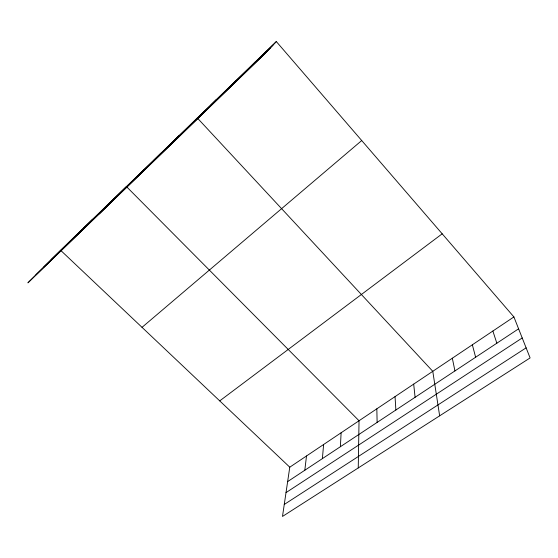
<?xml version="1.0" encoding="UTF-8"?>
<svg xmlns="http://www.w3.org/2000/svg" width="558" height="558" viewBox="0 0 558 558"><rect width="100%" height="100%" fill="white"/><g stroke="black" fill="none" stroke-linecap="round" stroke-linejoin="round"><path stroke-width="0.84" d="M358.25 467.939L359.038 420.753L126.429 186.588L99.24 213.881M340.38 446.721L341.119 432.764M322.385 458.627L323.612 444.496M304.808 470.255L306.502 455.97M513.904 316.93L289.776 467.185L282.488 516.443L530.1 357.922L513.904 316.93L276.315 41.557L60.606 250.277L27.9 282.857L264.75 53.875L276.315 41.557M251.728 65.67L255.738 61.471M231.061 85.66L235.727 80.833M210.987 105.078L216.26 99.666M176.991 138.719L197.323 117.989L432.778 371.314L439.648 415.836M172.485 142.325L178.895 135.824M154.022 160.181L160.948 153.192M136.054 177.563L143.462 170.106M101.019 211.461L109.333 203.133M83.937 227.985L92.67 219.252M67.302 244.069L76.432 234.96M51.099 259.749L273.001 45.086M43.803 267.017L270.428 47.828M35.921 274.864L267.631 50.806M142.025 327.337L361.717 140.539M219.726 400.881L442.194 233.816M287.642 481.61L518.598 328.815M286.01 492.63L522.211 337.96M284.259 504.46L526.117 347.843M60.606 250.277L289.776 467.185M492.867 331.027L496.843 343.212M472.347 344.788L475.632 357.239M452.322 358.208L454.951 370.924M413.687 384.113L415.089 397.296M395.05 396.605L395.88 410.004M376.838 408.819L377.124 422.413"/></g></svg>
